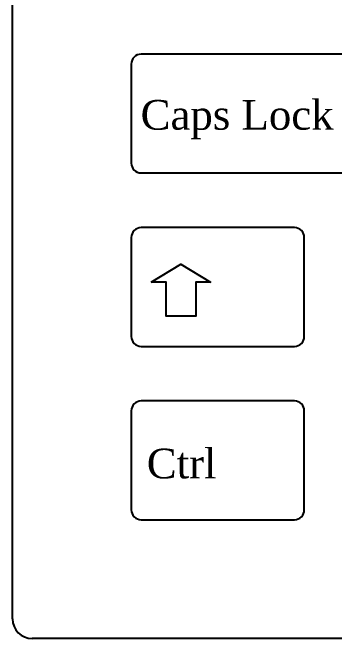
# Model space of a CAD drawing. Header units: metres. Extents: x 3586 to 7307, y 3108 to 6437.
# Drawn here: x 4054.022 to 4054.067, y 3258.3421 to 3258.4296 of the extents above; entities that cross this region are included whole.
import ezdxf

# ---------------------------------------------------------------- set-up
doc = ezdxf.new("R2010")
doc.units = ezdxf.units.M
doc.layers.add('FURNITURE', color=40, linetype='Continuous')
doc.layers.add('TEXT', color=151, linetype='Continuous')
doc.styles.add('STYLE1', font='times.ttf', dxfattribs={"height": 6})

msp = doc.modelspace()

# ---------------------------------------------------------------- linework, layer by layer
for p, q in [((4054.074546, 3258.423819), (4054.039949, 3258.423819)), ((4054.038566, 3258.422435), (4054.038566, 3258.4086)), ((4054.039949, 3258.407216), (4054.074546, 3258.407216))]:
    msp.add_line(p, q)
for points in [[(4054.061373, 3258.382977, 0.414214), (4054.062756, 3258.38436), (4054.062756, 3258.398196, 0.414214), (4054.061373, 3258.399579), (4054.039949, 3258.399579, 0.414214), (4054.038566, 3258.398196), (4054.038566, 3258.38436, 0.414214), (4054.039949, 3258.382977)], [(4054.061373, 3258.358738, 0.414214), (4054.062756, 3258.360121), (4054.062756, 3258.373957, 0.414214), (4054.061373, 3258.37534), (4054.039949, 3258.37534, 0.414214), (4054.038566, 3258.373957), (4054.038566, 3258.360121, 0.414214), (4054.039949, 3258.358738)]]:
    msp.add_lwpolyline(points, format="xyb", close=True)
for centre, start, end in [((4054.039949, 3258.422435), 90, 180), ((4054.039949, 3258.4086), 180, 270)]:
    msp.add_arc(centre, 0.001384, start, end)
at = {"layer": 'FURNITURE'}
for p, q in [((4054.021963, 3258.344902), (4054.021963, 3258.520044)), ((4054.549066, 3258.342135), (4054.02473, 3258.342135))]:
    msp.add_line(p, q, dxfattribs=at)
msp.add_arc((4054.02473, 3258.344902), 0.002767, 180, 270, dxfattribs=at)
at = {"layer": 'TEXT'}
msp.add_lwpolyline([(4054.04136, 3258.391928), (4054.045498, 3258.394479), (4054.049636, 3258.391928), (4054.047567, 3258.391928), (4054.047567, 3258.387189), (4054.043429, 3258.387189), (4054.043429, 3258.391928)], close=True, dxfattribs=at)

# ---------------------------------------------------------------- texts
at = {"layer": 'TEXT', "style": 'STYLE1'}
for s, p in [('Caps Lock', (4054.039867, 3258.413268)), ('Ctrl', (4054.040732, 3258.364523))]:
    msp.add_text(s, height=0.0041506, dxfattribs=at).set_placement(p)

doc.saveas('drawing.dxf')
